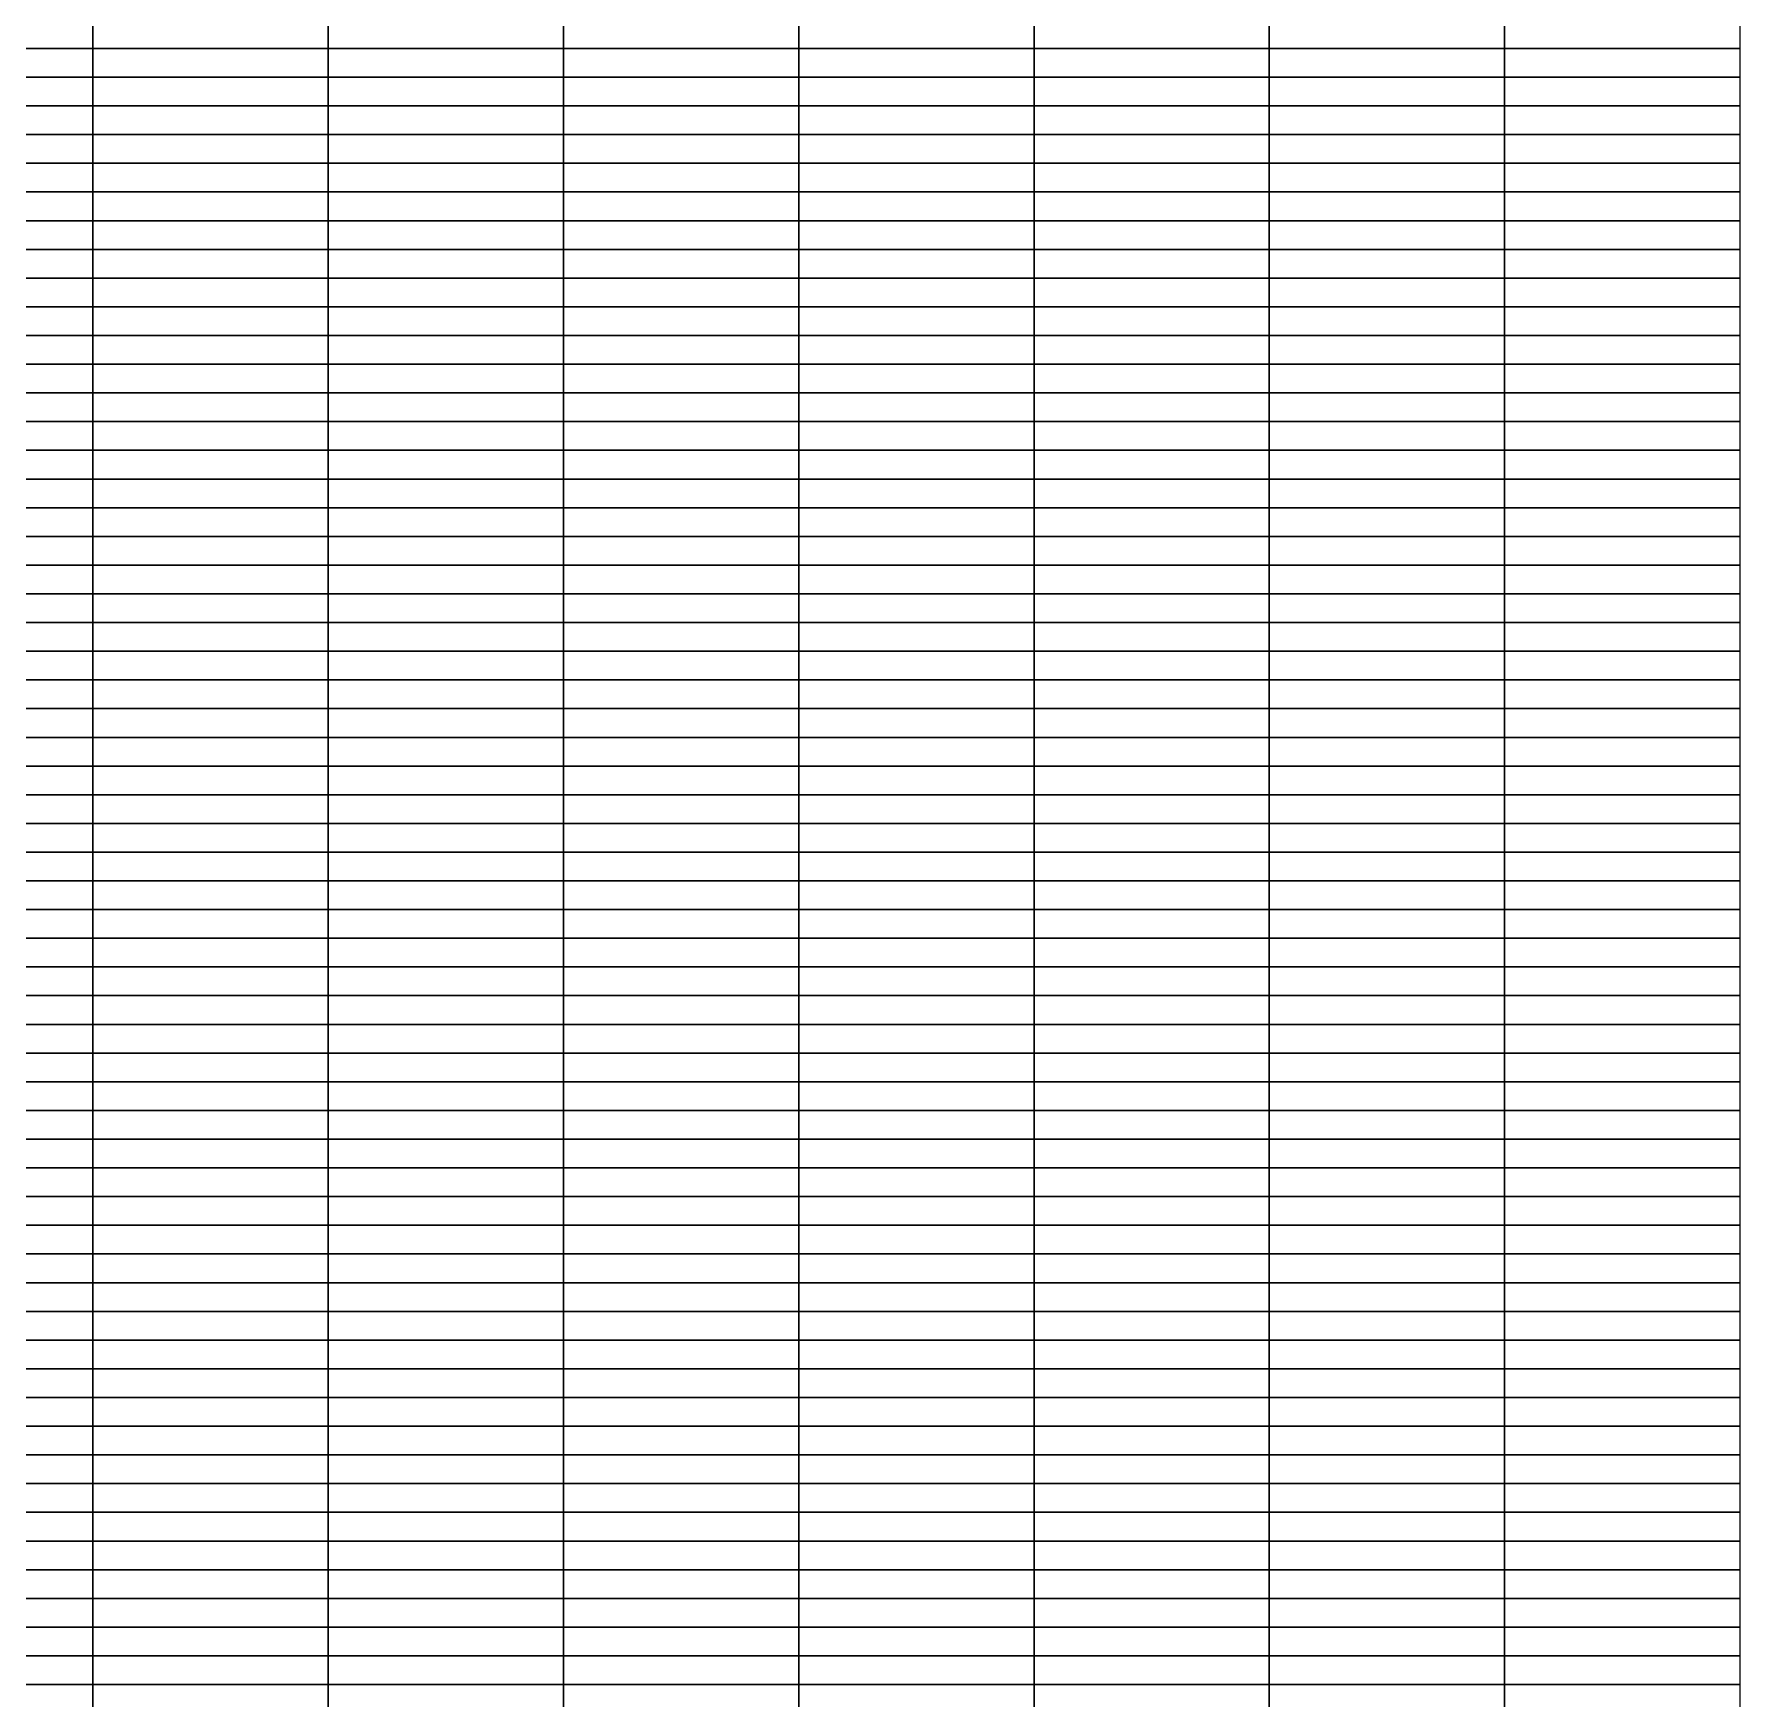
# Model space of a CAD drawing. Header units: metres. Extents: x 0 to 1189, y 5 to 4665.
# Drawn here: x 891.8 to 1189, y 2622.5 to 2912.5 of the extents above; entities that cross this region are included whole.
import ezdxf

# ---------------------------------------------------------------- set-up
doc = ezdxf.new("R2010")
doc.units = ezdxf.units.M

msp = doc.modelspace()

# ---------------------------------------------------------------- linework, layer by layer
for points in [[(902, 2910, 180.82), (861, 2910, 175.62), (861, 2915, 178.16), (902, 2915, 180.72)], [(943, 2910, 182.68), (902, 2910, 180.82), (902, 2915, 180.72), (943, 2915, 182.48)], [(984, 2910, 184.06), (943, 2910, 182.68), (943, 2915, 182.48), (984, 2915, 183.79)], [(1025, 2910, 184.38), (984, 2910, 184.06), (984, 2915, 183.79), (1025, 2915, 184.69)], [(1066, 2910, 184.16), (1025, 2910, 184.38), (1025, 2915, 184.69), (1066, 2915, 185.35)], [(1107, 2910, 185.36), (1066, 2910, 184.16), (1066, 2915, 185.35), (1107, 2915, 185.78)], [(1148, 2910, 186.39), (1107, 2910, 185.36), (1107, 2915, 185.78), (1148, 2915, 186.07)], [(1189, 2910, 186.81), (1148, 2910, 186.39), (1148, 2915, 186.07), (1189, 2915, 186.21)], [(902, 2905, 180.82), (861, 2905, 175.62), (861, 2910, 175.62), (902, 2910, 180.82)], [(943, 2905, 182.68), (902, 2905, 180.82), (902, 2910, 180.82), (943, 2910, 182.68)], [(984, 2905, 184.06), (943, 2905, 182.68), (943, 2910, 182.68), (984, 2910, 184.06)], [(1025, 2905, 184.38), (984, 2905, 184.06), (984, 2910, 184.06), (1025, 2910, 184.38)], [(1066, 2905, 184.16), (1025, 2905, 184.38), (1025, 2910, 184.38), (1066, 2910, 184.16)], [(1107, 2905, 185.36), (1066, 2905, 184.16), (1066, 2910, 184.16), (1107, 2910, 185.36)], [(1148, 2905, 186.39), (1107, 2905, 185.36), (1107, 2910, 185.36), (1148, 2910, 186.39)], [(1189, 2905, 186.81), (1148, 2905, 186.39), (1148, 2910, 186.39), (1189, 2910, 186.81)], [(902, 2900, 184.46), (861, 2900, 183.16), (861, 2905, 175.62), (902, 2905, 180.82)], [(943, 2900, 185.35), (902, 2900, 184.46), (902, 2905, 180.82), (943, 2905, 182.68)], [(984, 2900, 185.85), (943, 2900, 185.35), (943, 2905, 182.68), (984, 2905, 184.06)], [(1025, 2900, 186.19), (984, 2900, 185.85), (984, 2905, 184.06), (1025, 2905, 184.38)], [(1066, 2900, 186.44), (1025, 2900, 186.19), (1025, 2905, 184.38), (1066, 2905, 184.16)], [(1107, 2900, 186.58), (1066, 2900, 186.44), (1066, 2905, 184.16), (1107, 2905, 185.36)], [(1148, 2900, 186.68), (1107, 2900, 186.58), (1107, 2905, 185.36), (1148, 2905, 186.39)], [(1189, 2900, 186.74), (1148, 2900, 186.68), (1148, 2905, 186.39), (1189, 2905, 186.81)], [(902, 2895, 151.34), (861, 2895, 123.3), (861, 2900, 183.16), (902, 2900, 184.46)], [(943, 2895, 157.21), (902, 2895, 151.34), (902, 2900, 184.46), (943, 2900, 185.35)], [(984, 2895, 167.91), (943, 2895, 157.21), (943, 2900, 185.35), (984, 2900, 185.85)], [(1025, 2895, 176.01), (984, 2895, 167.91), (984, 2900, 185.85), (1025, 2900, 186.19)], [(1066, 2895, 181.83), (1025, 2895, 176.01), (1025, 2900, 186.19), (1066, 2900, 186.44)], [(1107, 2895, 183.73), (1066, 2895, 181.83), (1066, 2900, 186.44), (1107, 2900, 186.58)], [(1148, 2895, 185.86), (1107, 2895, 183.73), (1107, 2900, 186.58), (1148, 2900, 186.68)], [(1189, 2895, 186.25), (1148, 2895, 185.86), (1148, 2900, 186.68), (1189, 2900, 186.74)], [(902, 2890, 186.46), (861, 2890, 186.49), (861, 2895, 123.3), (902, 2895, 151.34)], [(943, 2890, 186.84), (902, 2890, 186.46), (902, 2895, 151.34), (943, 2895, 157.21)], [(984, 2890, 186.88), (943, 2890, 186.84), (943, 2895, 157.21), (984, 2895, 167.91)], [(1025, 2890, 186.93), (984, 2890, 186.88), (984, 2895, 167.91), (1025, 2895, 176.01)], [(1066, 2890, 186.95), (1025, 2890, 186.93), (1025, 2895, 176.01), (1066, 2895, 181.83)], [(1107, 2890, 186.96), (1066, 2890, 186.95), (1066, 2895, 181.83), (1107, 2895, 183.73)], [(1148, 2890, 186.97), (1107, 2890, 186.96), (1107, 2895, 183.73), (1148, 2895, 185.86)], [(1189, 2890, 186.98), (1148, 2890, 186.97), (1148, 2895, 185.86), (1189, 2895, 186.25)], [(902, 2885, 186.46), (861, 2885, 186.49), (861, 2890, 186.49), (902, 2890, 186.46)], [(943, 2885, 186.84), (902, 2885, 186.46), (902, 2890, 186.46), (943, 2890, 186.84)], [(984, 2885, 186.88), (943, 2885, 186.84), (943, 2890, 186.84), (984, 2890, 186.88)], [(1025, 2885, 186.93), (984, 2885, 186.88), (984, 2890, 186.88), (1025, 2890, 186.93)], [(1066, 2885, 186.95), (1025, 2885, 186.93), (1025, 2890, 186.93), (1066, 2890, 186.95)], [(1107, 2885, 186.96), (1066, 2885, 186.95), (1066, 2890, 186.95), (1107, 2890, 186.96)], [(1148, 2885, 186.97), (1107, 2885, 186.96), (1107, 2890, 186.96), (1148, 2890, 186.97)], [(1189, 2885, 186.98), (1148, 2885, 186.97), (1148, 2890, 186.97), (1189, 2890, 186.98)], [(902, 2880, 181.28), (861, 2880, 183.02), (861, 2885, 186.49), (902, 2885, 186.46)], [(943, 2880, 181.67), (902, 2880, 181.28), (902, 2885, 186.46), (943, 2885, 186.84)], [(984, 2880, 183.33), (943, 2880, 181.67), (943, 2885, 186.84), (984, 2885, 186.88)], [(1025, 2880, 186.1), (984, 2880, 183.33), (984, 2885, 186.88), (1025, 2885, 186.93)], [(1066, 2880, 186.72), (1025, 2880, 186.1), (1025, 2885, 186.93), (1066, 2885, 186.95)], [(1107, 2880, 186.8), (1066, 2880, 186.72), (1066, 2885, 186.95), (1107, 2885, 186.96)], [(1148, 2880, 186.84), (1107, 2880, 186.8), (1107, 2885, 186.96), (1148, 2885, 186.97)], [(1189, 2880, 186.87), (1148, 2880, 186.84), (1148, 2885, 186.97), (1189, 2885, 186.98)], [(902, 2875, 178.74), (861, 2875, 172.43), (861, 2880, 183.02), (902, 2880, 181.28)], [(943, 2875, 181.05), (902, 2875, 178.74), (902, 2880, 181.28), (943, 2880, 181.67)], [(984, 2875, 182.75), (943, 2875, 181.05), (943, 2880, 181.67), (984, 2880, 183.33)], [(1025, 2875, 185.54), (984, 2875, 182.75), (984, 2880, 183.33), (1025, 2880, 186.1)], [(1066, 2875, 186.23), (1025, 2875, 185.54), (1025, 2880, 186.1), (1066, 2880, 186.72)], [(1107, 2875, 186.43), (1066, 2875, 186.23), (1066, 2880, 186.72), (1107, 2880, 186.8)], [(1148, 2875, 186.56), (1107, 2875, 186.43), (1107, 2880, 186.8), (1148, 2880, 186.84)], [(1189, 2875, 186.63), (1148, 2875, 186.56), (1148, 2880, 186.84), (1189, 2880, 186.87)], [(902, 2870, 178.74), (861, 2870, 172.43), (861, 2875, 172.43), (902, 2875, 178.74)], [(943, 2870, 181.05), (902, 2870, 178.74), (902, 2875, 178.74), (943, 2875, 181.05)], [(984, 2870, 182.75), (943, 2870, 181.05), (943, 2875, 181.05), (984, 2875, 182.75)], [(1025, 2870, 185.54), (984, 2870, 182.75), (984, 2875, 182.75), (1025, 2875, 185.54)], [(1066, 2870, 186.23), (1025, 2870, 185.54), (1025, 2875, 185.54), (1066, 2875, 186.23)], [(1107, 2870, 186.43), (1066, 2870, 186.23), (1066, 2875, 186.23), (1107, 2875, 186.43)], [(1148, 2870, 186.56), (1107, 2870, 186.43), (1107, 2875, 186.43), (1148, 2875, 186.56)], [(1189, 2870, 186.63), (1148, 2870, 186.56), (1148, 2875, 186.56), (1189, 2875, 186.63)], [(902, 2865, 178.74), (861, 2865, 172.43), (861, 2870, 172.43), (902, 2870, 178.74)], [(943, 2865, 181.05), (902, 2865, 178.74), (902, 2870, 178.74), (943, 2870, 181.05)], [(984, 2865, 182.75), (943, 2865, 181.05), (943, 2870, 181.05), (984, 2870, 182.75)], [(1025, 2865, 185.54), (984, 2865, 182.75), (984, 2870, 182.75), (1025, 2870, 185.54)], [(1066, 2865, 186.23), (1025, 2865, 185.54), (1025, 2870, 185.54), (1066, 2870, 186.23)], [(1107, 2865, 186.43), (1066, 2865, 186.23), (1066, 2870, 186.23), (1107, 2870, 186.43)], [(1148, 2865, 186.56), (1107, 2865, 186.43), (1107, 2870, 186.43), (1148, 2870, 186.56)], [(1189, 2865, 186.63), (1148, 2865, 186.56), (1148, 2870, 186.56), (1189, 2870, 186.63)], [(902, 2860, 171.45), (861, 2860, 166.97), (861, 2865, 172.43), (902, 2865, 178.74)], [(943, 2860, 177.29), (902, 2860, 171.45), (902, 2865, 178.74), (943, 2865, 181.05)], [(984, 2860, 180.86), (943, 2860, 177.29), (943, 2865, 181.05), (984, 2865, 182.75)], [(1025, 2860, 182.66), (984, 2860, 180.86), (984, 2865, 182.75), (1025, 2865, 185.54)], [(1066, 2860, 183.92), (1025, 2860, 182.66), (1025, 2865, 185.54), (1066, 2865, 186.23)], [(1107, 2860, 184.69), (1066, 2860, 183.92), (1066, 2865, 186.23), (1107, 2865, 186.43)], [(1148, 2860, 185.18), (1107, 2860, 184.69), (1107, 2865, 186.43), (1148, 2865, 186.56)], [(1189, 2860, 185.61), (1148, 2860, 185.18), (1148, 2865, 186.56), (1189, 2865, 186.63)], [(902, 2855, 116.02), (861, 2855, 93.67), (861, 2860, 166.97), (902, 2860, 171.45)], [(943, 2855, 139.92), (902, 2855, 116.02), (902, 2860, 171.45), (943, 2860, 177.29)], [(984, 2855, 155.84), (943, 2855, 139.92), (943, 2860, 177.29), (984, 2860, 180.86)], [(1025, 2855, 165.37), (984, 2855, 155.84), (984, 2860, 180.86), (1025, 2860, 182.66)], [(1066, 2855, 171.4), (1025, 2855, 165.37), (1025, 2860, 182.66), (1066, 2860, 183.92)], [(1107, 2855, 175.22), (1066, 2855, 171.4), (1066, 2860, 183.92), (1107, 2860, 184.69)], [(1148, 2855, 179.45), (1107, 2855, 175.22), (1107, 2860, 184.69), (1148, 2860, 185.18)], [(1189, 2855, 184.79), (1148, 2855, 179.45), (1148, 2860, 185.18), (1189, 2860, 185.61)], [(902, 2850, 185.21), (861, 2850, 184.78), (861, 2855, 93.67), (902, 2855, 116.02)], [(943, 2850, 185.91), (902, 2850, 185.21), (902, 2855, 116.02), (943, 2855, 139.92)], [(984, 2850, 186.28), (943, 2850, 185.91), (943, 2855, 139.92), (984, 2855, 155.84)], [(1025, 2850, 186.51), (984, 2850, 186.28), (984, 2855, 155.84), (1025, 2855, 165.37)], [(1066, 2850, 186.65), (1025, 2850, 186.51), (1025, 2855, 165.37), (1066, 2855, 171.4)], [(1107, 2850, 186.74), (1066, 2850, 186.65), (1066, 2855, 171.4), (1107, 2855, 175.22)], [(1148, 2850, 186.8), (1107, 2850, 186.74), (1107, 2855, 175.22), (1148, 2855, 179.45)], [(1189, 2850, 186.83), (1148, 2850, 186.8), (1148, 2855, 179.45), (1189, 2855, 184.79)], [(902, 2845, 185.21), (861, 2845, 184.78), (861, 2850, 184.78), (902, 2850, 185.21)], [(943, 2845, 185.91), (902, 2845, 185.21), (902, 2850, 185.21), (943, 2850, 185.91)], [(984, 2845, 186.28), (943, 2845, 185.91), (943, 2850, 185.91), (984, 2850, 186.28)], [(1025, 2845, 186.51), (984, 2845, 186.28), (984, 2850, 186.28), (1025, 2850, 186.51)], [(1066, 2845, 186.65), (1025, 2845, 186.51), (1025, 2850, 186.51), (1066, 2850, 186.65)], [(1107, 2845, 186.74), (1066, 2845, 186.65), (1066, 2850, 186.65), (1107, 2850, 186.74)], [(1148, 2845, 186.8), (1107, 2845, 186.74), (1107, 2850, 186.74), (1148, 2850, 186.8)], [(1189, 2845, 186.83), (1148, 2845, 186.8), (1148, 2850, 186.8), (1189, 2850, 186.83)], [(902, 2840, 182.43), (861, 2840, 178.41), (861, 2845, 184.78), (902, 2845, 185.21)], [(943, 2840, 182.85), (902, 2840, 182.43), (902, 2845, 185.21), (943, 2845, 185.91)], [(984, 2840, 184.18), (943, 2840, 182.85), (943, 2845, 185.91), (984, 2845, 186.28)], [(1025, 2840, 186.08), (984, 2840, 184.18), (984, 2845, 186.28), (1025, 2845, 186.51)], [(1066, 2840, 186.51), (1025, 2840, 186.08), (1025, 2845, 186.51), (1066, 2845, 186.65)], [(1107, 2840, 186.64), (1066, 2840, 186.51), (1066, 2845, 186.65), (1107, 2845, 186.74)], [(1148, 2840, 186.72), (1107, 2840, 186.64), (1107, 2845, 186.74), (1148, 2845, 186.8)], [(1189, 2840, 186.77), (1148, 2840, 186.72), (1148, 2845, 186.8), (1189, 2845, 186.83)], [(902, 2835, 184.07), (861, 2835, 182.71), (861, 2840, 178.41), (902, 2840, 182.43)], [(943, 2835, 184.95), (902, 2835, 184.07), (902, 2840, 182.43), (943, 2840, 182.85)], [(984, 2835, 185.56), (943, 2835, 184.95), (943, 2840, 182.85), (984, 2840, 184.18)], [(1025, 2835, 185.97), (984, 2835, 185.56), (984, 2840, 184.18), (1025, 2840, 186.08)], [(1066, 2835, 186.26), (1025, 2835, 185.97), (1025, 2840, 186.08), (1066, 2840, 186.51)], [(1107, 2835, 186.45), (1066, 2835, 186.26), (1066, 2840, 186.51), (1107, 2840, 186.64)], [(1148, 2835, 186.58), (1107, 2835, 186.45), (1107, 2840, 186.64), (1148, 2840, 186.72)], [(1189, 2835, 186.65), (1148, 2835, 186.58), (1148, 2840, 186.72), (1189, 2840, 186.77)], [(902, 2830, 184.07), (861, 2830, 182.71), (861, 2835, 182.71), (902, 2835, 184.07)], [(943, 2830, 184.95), (902, 2830, 184.07), (902, 2835, 184.07), (943, 2835, 184.95)], [(984, 2830, 185.56), (943, 2830, 184.95), (943, 2835, 184.95), (984, 2835, 185.56)], [(1025, 2830, 185.97), (984, 2830, 185.56), (984, 2835, 185.56), (1025, 2835, 185.97)], [(1066, 2830, 186.26), (1025, 2830, 185.97), (1025, 2835, 185.97), (1066, 2835, 186.26)], [(1107, 2830, 186.45), (1066, 2830, 186.26), (1066, 2835, 186.26), (1107, 2835, 186.45)], [(1148, 2830, 186.58), (1107, 2830, 186.45), (1107, 2835, 186.45), (1148, 2835, 186.58)], [(1189, 2830, 186.65), (1148, 2830, 186.58), (1148, 2835, 186.58), (1189, 2835, 186.65)], [(902, 2825, 185.55), (861, 2825, 185.1), (861, 2830, 182.71), (902, 2830, 184.07)], [(943, 2825, 185.78), (902, 2825, 185.55), (902, 2830, 184.07), (943, 2830, 184.95)], [(984, 2825, 186.21), (943, 2825, 185.78), (943, 2830, 184.95), (984, 2830, 185.56)], [(1025, 2825, 186.5), (984, 2825, 186.21), (984, 2830, 185.56), (1025, 2830, 185.97)], [(1066, 2825, 186.65), (1025, 2825, 186.5), (1025, 2830, 185.97), (1066, 2830, 186.26)], [(1107, 2825, 186.74), (1066, 2825, 186.65), (1066, 2830, 186.26), (1107, 2830, 186.45)], [(1148, 2825, 186.8), (1107, 2825, 186.74), (1107, 2830, 186.45), (1148, 2830, 186.58)], [(1189, 2825, 186.83), (1148, 2825, 186.8), (1148, 2830, 186.58), (1189, 2830, 186.65)], [(902, 2820, 179.78), (861, 2820, 177.06), (861, 2825, 185.1), (902, 2825, 185.55)], [(943, 2820, 181.86), (902, 2820, 179.78), (902, 2825, 185.55), (943, 2825, 185.78)], [(984, 2820, 183.35), (943, 2820, 181.86), (943, 2825, 185.78), (984, 2825, 186.21)], [(1025, 2820, 184.38), (984, 2820, 183.35), (984, 2825, 186.21), (1025, 2825, 186.5)], [(1066, 2820, 185.12), (1025, 2820, 184.38), (1025, 2825, 186.5), (1066, 2825, 186.65)], [(1107, 2820, 185.61), (1066, 2820, 185.12), (1066, 2825, 186.65), (1107, 2825, 186.74)], [(1148, 2820, 185.93), (1107, 2820, 185.61), (1107, 2825, 186.74), (1148, 2825, 186.8)], [(1189, 2820, 186.1), (1148, 2820, 185.93), (1148, 2825, 186.8), (1189, 2825, 186.83)], [(902, 2815, 170.25), (861, 2815, 163.98), (861, 2820, 177.06), (902, 2820, 179.78)], [(943, 2815, 175.06), (902, 2815, 170.25), (902, 2820, 179.78), (943, 2820, 181.86)], [(984, 2815, 178.55), (943, 2815, 175.06), (943, 2820, 181.86), (984, 2820, 183.35)], [(1025, 2815, 180.93), (984, 2815, 178.55), (984, 2820, 183.35), (1025, 2820, 184.38)], [(1066, 2815, 182.65), (1025, 2815, 180.93), (1025, 2820, 184.38), (1066, 2820, 185.12)], [(1107, 2815, 183.79), (1066, 2815, 182.65), (1066, 2820, 185.12), (1107, 2820, 185.61)], [(1148, 2815, 184.53), (1107, 2815, 183.79), (1107, 2820, 185.61), (1148, 2820, 185.93)], [(1189, 2815, 184.92), (1148, 2815, 184.53), (1148, 2820, 185.93), (1189, 2820, 186.1)], [(902, 2810, 170.25), (861, 2810, 163.98), (861, 2815, 163.98), (902, 2815, 170.25)], [(943, 2810, 175.06), (902, 2810, 170.25), (902, 2815, 170.25), (943, 2815, 175.06)], [(984, 2810, 178.55), (943, 2810, 175.06), (943, 2815, 175.06), (984, 2815, 178.55)], [(1025, 2810, 180.93), (984, 2810, 178.55), (984, 2815, 178.55), (1025, 2815, 180.93)], [(1066, 2810, 182.65), (1025, 2810, 180.93), (1025, 2815, 180.93), (1066, 2815, 182.65)], [(1107, 2810, 183.79), (1066, 2810, 182.65), (1066, 2815, 182.65), (1107, 2815, 183.79)], [(1148, 2810, 184.53), (1107, 2810, 183.79), (1107, 2815, 183.79), (1148, 2815, 184.53)], [(1189, 2810, 184.92), (1148, 2810, 184.53), (1148, 2815, 184.53), (1189, 2815, 184.92)], [(902, 2805, 150.88), (861, 2805, 122.74), (861, 2810, 163.98), (902, 2810, 170.25)], [(943, 2805, 157.62), (902, 2805, 150.88), (902, 2810, 170.25), (943, 2810, 175.06)], [(984, 2805, 167.65), (943, 2805, 157.62), (943, 2810, 175.06), (984, 2810, 178.55)], [(1025, 2805, 175.98), (984, 2805, 167.65), (984, 2810, 178.55), (1025, 2810, 180.93)], [(1066, 2805, 181.7), (1025, 2805, 175.98), (1025, 2810, 180.93), (1066, 2810, 182.65)], [(1107, 2805, 183.63), (1066, 2805, 181.7), (1066, 2810, 182.65), (1107, 2810, 183.79)], [(1148, 2805, 185.61), (1107, 2805, 183.63), (1107, 2810, 183.79), (1148, 2810, 184.53)], [(1189, 2805, 185.96), (1148, 2805, 185.61), (1148, 2810, 184.53), (1189, 2810, 184.92)], [(902, 2800, 186.59), (861, 2800, 186.31), (861, 2805, 122.74), (902, 2805, 150.88)], [(943, 2800, 186.72), (902, 2800, 186.59), (902, 2805, 150.88), (943, 2805, 157.62)], [(984, 2800, 186.8), (943, 2800, 186.72), (943, 2805, 157.62), (984, 2805, 167.65)], [(1025, 2800, 186.88), (984, 2800, 186.8), (984, 2805, 167.65), (1025, 2805, 175.98)], [(1066, 2800, 186.92), (1025, 2800, 186.88), (1025, 2805, 175.98), (1066, 2805, 181.7)], [(1107, 2800, 186.94), (1066, 2800, 186.92), (1066, 2805, 181.7), (1107, 2805, 183.63)], [(1148, 2800, 186.95), (1107, 2800, 186.94), (1107, 2805, 183.63), (1148, 2805, 185.61)], [(1189, 2800, 186.96), (1148, 2800, 186.95), (1148, 2805, 185.61), (1189, 2805, 185.96)], [(902, 2795, 181.61), (861, 2795, 179.15), (861, 2800, 186.31), (902, 2800, 186.59)], [(943, 2795, 181.46), (902, 2795, 181.61), (902, 2800, 186.59), (943, 2800, 186.72)], [(984, 2795, 183.07), (943, 2795, 181.46), (943, 2800, 186.72), (984, 2800, 186.8)], [(1025, 2795, 186.03), (984, 2795, 183.07), (984, 2800, 186.8), (1025, 2800, 186.88)], [(1066, 2795, 186.87), (1025, 2795, 186.03), (1025, 2800, 186.88), (1066, 2800, 186.92)], [(1107, 2795, 186.96), (1066, 2795, 186.87), (1066, 2800, 186.92), (1107, 2800, 186.94)], [(1148, 2795, 186.98), (1107, 2795, 186.96), (1107, 2800, 186.94), (1148, 2800, 186.95)], [(1189, 2795, 186.99), (1148, 2795, 186.98), (1148, 2800, 186.95), (1189, 2800, 186.96)], [(902, 2790, 181.61), (861, 2790, 179.15), (861, 2795, 179.15), (902, 2795, 181.61)], [(943, 2790, 181.46), (902, 2790, 181.61), (902, 2795, 181.61), (943, 2795, 181.46)], [(984, 2790, 183.07), (943, 2790, 181.46), (943, 2795, 181.46), (984, 2795, 183.07)], [(1025, 2790, 186.03), (984, 2790, 183.07), (984, 2795, 183.07), (1025, 2795, 186.03)], [(1066, 2790, 186.87), (1025, 2790, 186.03), (1025, 2795, 186.03), (1066, 2795, 186.87)], [(1107, 2790, 186.96), (1066, 2790, 186.87), (1066, 2795, 186.87), (1107, 2795, 186.96)], [(1148, 2790, 186.98), (1107, 2790, 186.96), (1107, 2795, 186.96), (1148, 2795, 186.98)], [(1189, 2790, 186.99), (1148, 2790, 186.98), (1148, 2795, 186.98), (1189, 2795, 186.99)], [(902, 2785, 184.93), (861, 2785, 183.91), (861, 2790, 179.15), (902, 2790, 181.61)], [(943, 2785, 185.55), (902, 2785, 184.93), (902, 2790, 181.61), (943, 2790, 181.46)], [(984, 2785, 185.99), (943, 2785, 185.55), (943, 2790, 181.46), (984, 2790, 183.07)], [(1025, 2785, 186.29), (984, 2785, 185.99), (984, 2790, 183.07), (1025, 2790, 186.03)], [(1066, 2785, 186.49), (1025, 2785, 186.29), (1025, 2790, 186.03), (1066, 2790, 186.87)], [(1107, 2785, 186.62), (1066, 2785, 186.49), (1066, 2790, 186.87), (1107, 2790, 186.96)], [(1148, 2785, 186.71), (1107, 2785, 186.62), (1107, 2790, 186.96), (1148, 2790, 186.98)], [(1189, 2785, 186.76), (1148, 2785, 186.71), (1148, 2790, 186.98), (1189, 2790, 186.99)], [(902, 2780, 176.6), (861, 2780, 170.67), (861, 2785, 183.91), (902, 2785, 184.93)], [(943, 2780, 179.42), (902, 2780, 176.6), (902, 2785, 184.93), (943, 2785, 185.55)], [(984, 2780, 181.16), (943, 2780, 179.42), (943, 2785, 185.55), (984, 2785, 185.99)], [(1025, 2780, 184.04), (984, 2780, 181.16), (984, 2785, 185.99), (1025, 2785, 186.29)], [(1066, 2780, 184.99), (1025, 2780, 184.04), (1025, 2785, 186.29), (1066, 2785, 186.49)], [(1107, 2780, 185.51), (1066, 2780, 184.99), (1066, 2785, 186.49), (1107, 2785, 186.62)], [(1148, 2780, 185.86), (1107, 2780, 185.51), (1107, 2785, 186.62), (1148, 2785, 186.71)], [(1189, 2780, 186.04), (1148, 2780, 185.86), (1148, 2785, 186.71), (1189, 2785, 186.76)], [(902, 2775, 185.26), (861, 2775, 184.73), (861, 2780, 170.67), (902, 2780, 176.6)], [(943, 2775, 185.86), (902, 2775, 185.26), (902, 2780, 176.6), (943, 2780, 179.42)], [(984, 2775, 186.19), (943, 2775, 185.86), (943, 2780, 179.42), (984, 2780, 181.16)], [(1025, 2775, 186.42), (984, 2775, 186.19), (984, 2780, 181.16), (1025, 2780, 184.04)], [(1066, 2775, 186.58), (1025, 2775, 186.42), (1025, 2780, 184.04), (1066, 2780, 184.99)], [(1107, 2775, 186.7), (1066, 2775, 186.58), (1066, 2780, 184.99), (1107, 2780, 185.51)], [(1148, 2775, 186.77), (1107, 2775, 186.7), (1107, 2780, 185.51), (1148, 2780, 185.86)], [(1189, 2775, 186.8), (1148, 2775, 186.77), (1148, 2780, 185.86), (1189, 2780, 186.04)], [(902, 2770, 185.26), (861, 2770, 184.73), (861, 2775, 184.73), (902, 2775, 185.26)], [(943, 2770, 185.86), (902, 2770, 185.26), (902, 2775, 185.26), (943, 2775, 185.86)], [(984, 2770, 186.19), (943, 2770, 185.86), (943, 2775, 185.86), (984, 2775, 186.19)], [(1025, 2770, 186.42), (984, 2770, 186.19), (984, 2775, 186.19), (1025, 2775, 186.42)], [(1066, 2770, 186.58), (1025, 2770, 186.42), (1025, 2775, 186.42), (1066, 2775, 186.58)], [(1107, 2770, 186.7), (1066, 2770, 186.58), (1066, 2775, 186.58), (1107, 2775, 186.7)], [(1148, 2770, 186.77), (1107, 2770, 186.7), (1107, 2775, 186.7), (1148, 2775, 186.77)], [(1189, 2770, 186.8), (1148, 2770, 186.77), (1148, 2775, 186.77), (1189, 2775, 186.8)], [(902, 2765, 185.45), (861, 2765, 184.67), (861, 2770, 184.73), (902, 2770, 185.26)], [(943, 2765, 186.05), (902, 2765, 185.45), (902, 2770, 185.26), (943, 2770, 185.86)], [(984, 2765, 186.4), (943, 2765, 186.05), (943, 2770, 185.86), (984, 2770, 186.19)], [(1025, 2765, 186.6), (984, 2765, 186.4), (984, 2770, 186.19), (1025, 2770, 186.42)], [(1066, 2765, 186.69), (1025, 2765, 186.6), (1025, 2770, 186.42), (1066, 2770, 186.58)], [(1107, 2765, 186.76), (1066, 2765, 186.69), (1066, 2770, 186.58), (1107, 2770, 186.7)], [(1148, 2765, 186.78), (1107, 2765, 186.76), (1107, 2770, 186.7), (1148, 2770, 186.77)], [(1189, 2765, 186.84), (1148, 2765, 186.78), (1148, 2770, 186.77), (1189, 2770, 186.8)], [(902, 2760, 118.34), (861, 2760, 93.66), (861, 2765, 184.67), (902, 2765, 185.45)], [(943, 2760, 142.18), (902, 2760, 118.34), (902, 2765, 185.45), (943, 2765, 186.05)], [(984, 2760, 157.58), (943, 2760, 142.18), (943, 2765, 186.05), (984, 2765, 186.4)], [(1025, 2760, 165.89), (984, 2760, 157.58), (984, 2765, 186.4), (1025, 2765, 186.6)], [(1066, 2760, 171.37), (1025, 2760, 165.89), (1025, 2765, 186.6), (1066, 2765, 186.69)], [(1107, 2760, 175.32), (1066, 2760, 171.37), (1066, 2765, 186.69), (1107, 2765, 186.76)], [(1148, 2760, 179.16), (1107, 2760, 175.32), (1107, 2765, 186.76), (1148, 2765, 186.78)], [(1189, 2760, 184.67), (1148, 2760, 179.16), (1148, 2765, 186.78), (1189, 2765, 186.84)], [(902, 2755, 178.14), (861, 2755, 173.32), (861, 2760, 93.66), (902, 2760, 118.34)], [(943, 2755, 178.35), (902, 2755, 178.14), (902, 2760, 118.34), (943, 2760, 142.18)], [(984, 2755, 181.84), (943, 2755, 178.35), (943, 2760, 142.18), (984, 2760, 157.58)], [(1025, 2755, 183.93), (984, 2755, 181.84), (984, 2760, 157.58), (1025, 2760, 165.89)], [(1066, 2755, 184.11), (1025, 2755, 183.93), (1025, 2760, 165.89), (1066, 2760, 171.37)], [(1107, 2755, 185.28), (1066, 2755, 184.11), (1066, 2760, 171.37), (1107, 2760, 175.32)], [(1148, 2755, 186.12), (1107, 2755, 185.28), (1107, 2760, 175.32), (1148, 2760, 179.16)], [(1189, 2755, 186.44), (1148, 2755, 186.12), (1148, 2760, 179.16), (1189, 2760, 184.67)], [(902, 2750, 178.14), (861, 2750, 173.32), (861, 2755, 173.32), (902, 2755, 178.14)], [(943, 2750, 178.35), (902, 2750, 178.14), (902, 2755, 178.14), (943, 2755, 178.35)], [(984, 2750, 181.84), (943, 2750, 178.35), (943, 2755, 178.35), (984, 2755, 181.84)], [(1025, 2750, 183.93), (984, 2750, 181.84), (984, 2755, 181.84), (1025, 2755, 183.93)], [(1066, 2750, 184.11), (1025, 2750, 183.93), (1025, 2755, 183.93), (1066, 2755, 184.11)], [(1107, 2750, 185.28), (1066, 2750, 184.11), (1066, 2755, 184.11), (1107, 2755, 185.28)], [(1148, 2750, 186.12), (1107, 2750, 185.28), (1107, 2755, 185.28), (1148, 2755, 186.12)], [(1189, 2750, 186.44), (1148, 2750, 186.12), (1148, 2755, 186.12), (1189, 2755, 186.44)], [(902, 2745, 186.31), (861, 2745, 186.06), (861, 2750, 173.32), (902, 2750, 178.14)], [(943, 2745, 186.51), (902, 2745, 186.31), (902, 2750, 178.14), (943, 2750, 178.35)], [(984, 2745, 186.65), (943, 2745, 186.51), (943, 2750, 178.35), (984, 2750, 181.84)], [(1025, 2745, 186.75), (984, 2745, 186.65), (984, 2750, 181.84), (1025, 2750, 183.93)], [(1066, 2745, 186.82), (1025, 2745, 186.75), (1025, 2750, 183.93), (1066, 2750, 184.11)], [(1107, 2745, 186.87), (1066, 2745, 186.82), (1066, 2750, 184.11), (1107, 2750, 185.28)], [(1148, 2745, 186.9), (1107, 2745, 186.87), (1107, 2750, 185.28), (1148, 2750, 186.12)], [(1189, 2745, 186.91), (1148, 2745, 186.9), (1148, 2750, 186.12), (1189, 2750, 186.44)], [(902, 2740, 173.92), (861, 2740, 168.32), (861, 2745, 186.06), (902, 2745, 186.31)], [(943, 2740, 177.74), (902, 2740, 173.92), (902, 2745, 186.31), (943, 2745, 186.51)], [(984, 2740, 180.43), (943, 2740, 177.74), (943, 2745, 186.51), (984, 2745, 186.65)], [(1025, 2740, 182.31), (984, 2740, 180.43), (984, 2745, 186.65), (1025, 2745, 186.75)], [(1066, 2740, 183.62), (1025, 2740, 182.31), (1025, 2745, 186.75), (1066, 2745, 186.82)], [(1107, 2740, 184.51), (1066, 2740, 183.62), (1066, 2745, 186.82), (1107, 2745, 186.87)], [(1148, 2740, 185.09), (1107, 2740, 184.51), (1107, 2745, 186.87), (1148, 2745, 186.9)], [(1189, 2740, 185.39), (1148, 2740, 185.09), (1148, 2745, 186.9), (1189, 2745, 186.91)], [(902, 2735, 178.96), (861, 2735, 173.09), (861, 2740, 168.32), (902, 2740, 173.92)], [(943, 2735, 181.27), (902, 2735, 178.96), (902, 2740, 173.92), (943, 2740, 177.74)], [(984, 2735, 182.98), (943, 2735, 181.27), (943, 2740, 177.74), (984, 2740, 180.43)], [(1025, 2735, 183.71), (984, 2735, 182.98), (984, 2740, 180.43), (1025, 2740, 182.31)], [(1066, 2735, 183.91), (1025, 2735, 183.71), (1025, 2740, 182.31), (1066, 2740, 183.62)], [(1107, 2735, 185.13), (1066, 2735, 183.91), (1066, 2740, 183.62), (1107, 2740, 184.51)], [(1148, 2735, 185.9), (1107, 2735, 185.13), (1107, 2740, 184.51), (1148, 2740, 185.09)], [(1189, 2735, 186.18), (1148, 2735, 185.9), (1148, 2740, 185.09), (1189, 2740, 185.39)], [(902, 2730, 178.96), (861, 2730, 173.09), (861, 2735, 173.09), (902, 2735, 178.96)], [(943, 2730, 181.27), (902, 2730, 178.96), (902, 2735, 178.96), (943, 2735, 181.27)], [(984, 2730, 182.98), (943, 2730, 181.27), (943, 2735, 181.27), (984, 2735, 182.98)], [(1025, 2730, 183.71), (984, 2730, 182.98), (984, 2735, 182.98), (1025, 2735, 183.71)], [(1066, 2730, 183.91), (1025, 2730, 183.71), (1025, 2735, 183.71), (1066, 2735, 183.91)], [(1107, 2730, 185.13), (1066, 2730, 183.91), (1066, 2735, 183.91), (1107, 2735, 185.13)], [(1148, 2730, 185.9), (1107, 2730, 185.13), (1107, 2735, 185.13), (1148, 2735, 185.9)], [(1189, 2730, 186.18), (1148, 2730, 185.9), (1148, 2735, 185.9), (1189, 2735, 186.18)], [(902, 2725, 181.92), (861, 2725, 178.07), (861, 2730, 173.09), (902, 2730, 178.96)], [(943, 2725, 183.79), (902, 2725, 181.92), (902, 2730, 178.96), (943, 2730, 181.27)], [(984, 2725, 184.8), (943, 2725, 183.79), (943, 2730, 181.27), (984, 2730, 182.98)], [(1025, 2725, 185.45), (984, 2725, 184.8), (984, 2730, 182.98), (1025, 2730, 183.71)], [(1066, 2725, 185.92), (1025, 2725, 185.45), (1025, 2730, 183.71), (1066, 2730, 183.91)], [(1107, 2725, 186.18), (1066, 2725, 185.92), (1066, 2730, 183.91), (1107, 2730, 185.13)], [(1148, 2725, 186.37), (1107, 2725, 186.18), (1107, 2730, 185.13), (1148, 2730, 185.9)], [(1189, 2725, 186.55), (1148, 2725, 186.37), (1148, 2730, 185.9), (1189, 2730, 186.18)], [(902, 2720, 151.19), (861, 2720, 122.75), (861, 2725, 178.07), (902, 2725, 181.92)], [(943, 2720, 157.39), (902, 2720, 151.19), (902, 2725, 181.92), (943, 2725, 183.79)], [(984, 2720, 167.77), (943, 2720, 157.39), (943, 2725, 183.79), (984, 2725, 184.8)], [(1025, 2720, 175.91), (984, 2720, 167.77), (984, 2725, 184.8), (1025, 2725, 185.45)], [(1066, 2720, 181.62), (1025, 2720, 175.91), (1025, 2725, 185.45), (1066, 2725, 185.92)], [(1107, 2720, 183.59), (1066, 2720, 181.62), (1066, 2725, 185.92), (1107, 2725, 186.18)], [(1148, 2720, 185.48), (1107, 2720, 183.59), (1107, 2725, 186.18), (1148, 2725, 186.37)], [(1189, 2720, 185.86), (1148, 2720, 185.48), (1148, 2725, 186.37), (1189, 2725, 186.55)], [(902, 2715, 151.19), (861, 2715, 122.75), (861, 2720, 122.75), (902, 2720, 151.19)], [(943, 2715, 157.39), (902, 2715, 151.19), (902, 2720, 151.19), (943, 2720, 157.39)], [(984, 2715, 167.77), (943, 2715, 157.39), (943, 2720, 157.39), (984, 2720, 167.77)], [(1025, 2715, 175.91), (984, 2715, 167.77), (984, 2720, 167.77), (1025, 2720, 175.91)], [(1066, 2715, 181.62), (1025, 2715, 175.91), (1025, 2720, 175.91), (1066, 2720, 181.62)], [(1107, 2715, 183.59), (1066, 2715, 181.62), (1066, 2720, 181.62), (1107, 2720, 183.59)], [(1148, 2715, 185.48), (1107, 2715, 183.59), (1107, 2720, 183.59), (1148, 2720, 185.48)], [(1189, 2715, 185.86), (1148, 2715, 185.48), (1148, 2720, 185.48), (1189, 2720, 185.86)], [(902, 2710, 186.54), (861, 2710, 186.36), (861, 2715, 122.75), (902, 2715, 151.19)], [(943, 2710, 186.74), (902, 2710, 186.54), (902, 2715, 151.19), (943, 2715, 157.39)], [(984, 2710, 186.84), (943, 2710, 186.74), (943, 2715, 157.39), (984, 2715, 167.77)], [(1025, 2710, 186.89), (984, 2710, 186.84), (984, 2715, 167.77), (1025, 2715, 175.91)], [(1066, 2710, 186.92), (1025, 2710, 186.89), (1025, 2715, 175.91), (1066, 2715, 181.62)], [(1107, 2710, 186.94), (1066, 2710, 186.92), (1066, 2715, 181.62), (1107, 2715, 183.59)], [(1148, 2710, 186.96), (1107, 2710, 186.94), (1107, 2715, 183.59), (1148, 2715, 185.48)], [(1189, 2710, 186.96), (1148, 2710, 186.96), (1148, 2715, 185.48), (1189, 2715, 185.86)], [(902, 2705, 182.35), (861, 2705, 182.96), (861, 2710, 186.36), (902, 2710, 186.54)], [(943, 2705, 180.76), (902, 2705, 182.35), (902, 2710, 186.54), (943, 2710, 186.74)], [(984, 2705, 184.53), (943, 2705, 180.76), (943, 2710, 186.74), (984, 2710, 186.84)], [(1025, 2705, 186.02), (984, 2705, 184.53), (984, 2710, 186.84), (1025, 2710, 186.89)], [(1066, 2705, 186.74), (1025, 2705, 186.02), (1025, 2710, 186.89), (1066, 2710, 186.92)], [(1107, 2705, 186.81), (1066, 2705, 186.74), (1066, 2710, 186.92), (1107, 2710, 186.94)], [(1148, 2705, 186.86), (1107, 2705, 186.81), (1107, 2710, 186.94), (1148, 2710, 186.96)], [(1189, 2705, 186.88), (1148, 2705, 186.86), (1148, 2710, 186.96), (1189, 2710, 186.96)], [(902, 2700, 185.39), (861, 2700, 184.24), (861, 2705, 182.96), (902, 2705, 182.35)], [(943, 2700, 185.96), (902, 2700, 185.39), (902, 2705, 182.35), (943, 2705, 180.76)], [(984, 2700, 186.27), (943, 2700, 185.96), (943, 2705, 180.76), (984, 2705, 184.53)], [(1025, 2700, 186.49), (984, 2700, 186.27), (984, 2705, 184.53), (1025, 2705, 186.02)], [(1066, 2700, 186.63), (1025, 2700, 186.49), (1025, 2705, 186.02), (1066, 2705, 186.74)], [(1107, 2700, 186.73), (1066, 2700, 186.63), (1066, 2705, 186.74), (1107, 2705, 186.81)], [(1148, 2700, 186.79), (1107, 2700, 186.73), (1107, 2705, 186.81), (1148, 2705, 186.86)], [(1189, 2700, 186.83), (1148, 2700, 186.79), (1148, 2705, 186.86), (1189, 2705, 186.88)], [(902, 2695, 185.39), (861, 2695, 184.24), (861, 2700, 184.24), (902, 2700, 185.39)], [(943, 2695, 185.96), (902, 2695, 185.39), (902, 2700, 185.39), (943, 2700, 185.96)], [(984, 2695, 186.27), (943, 2695, 185.96), (943, 2700, 185.96), (984, 2700, 186.27)], [(1025, 2695, 186.49), (984, 2695, 186.27), (984, 2700, 186.27), (1025, 2700, 186.49)], [(1066, 2695, 186.63), (1025, 2695, 186.49), (1025, 2700, 186.49), (1066, 2700, 186.63)], [(1107, 2695, 186.73), (1066, 2695, 186.63), (1066, 2700, 186.63), (1107, 2700, 186.73)], [(1148, 2695, 186.79), (1107, 2695, 186.73), (1107, 2700, 186.73), (1148, 2700, 186.79)], [(1189, 2695, 186.83), (1148, 2695, 186.79), (1148, 2700, 186.79), (1189, 2700, 186.83)], [(902, 2690, 178.56), (861, 2690, 171.24), (861, 2695, 184.24), (902, 2695, 185.39)], [(943, 2690, 180.12), (902, 2690, 178.56), (902, 2695, 185.39), (943, 2695, 185.96)], [(984, 2690, 182.88), (943, 2690, 180.12), (943, 2695, 185.96), (984, 2695, 186.27)], [(1025, 2690, 185.38), (984, 2690, 182.88), (984, 2695, 186.27), (1025, 2695, 186.49)], [(1066, 2690, 186.05), (1025, 2690, 185.38), (1025, 2695, 186.49), (1066, 2695, 186.63)], [(1107, 2690, 186.3), (1066, 2690, 186.05), (1066, 2695, 186.63), (1107, 2695, 186.73)], [(1148, 2690, 186.46), (1107, 2690, 186.3), (1107, 2695, 186.73), (1148, 2695, 186.79)], [(1189, 2690, 186.55), (1148, 2690, 186.46), (1148, 2695, 186.79), (1189, 2695, 186.83)], [(902, 2685, 182.62), (861, 2685, 180.77), (861, 2690, 171.24), (902, 2690, 178.56)], [(943, 2685, 183.84), (902, 2685, 182.62), (902, 2690, 178.56), (943, 2690, 180.12)], [(984, 2685, 184.78), (943, 2685, 183.84), (943, 2690, 180.12), (984, 2690, 182.88)], [(1025, 2685, 185.41), (984, 2685, 184.78), (984, 2690, 182.88), (1025, 2690, 185.38)], [(1066, 2685, 185.86), (1025, 2685, 185.41), (1025, 2690, 185.38), (1066, 2690, 186.05)], [(1107, 2685, 186.16), (1066, 2685, 185.86), (1066, 2690, 186.05), (1107, 2690, 186.3)], [(1148, 2685, 186.35), (1107, 2685, 186.16), (1107, 2690, 186.3), (1148, 2690, 186.46)], [(1189, 2685, 186.45), (1148, 2685, 186.35), (1148, 2690, 186.46), (1189, 2690, 186.55)], [(902, 2680, 177.3), (861, 2680, 173.31), (861, 2685, 180.77), (902, 2685, 182.62)], [(943, 2680, 180.18), (902, 2680, 177.3), (902, 2685, 182.62), (943, 2685, 183.84)], [(984, 2680, 182.15), (943, 2680, 180.18), (943, 2685, 183.84), (984, 2685, 184.78)], [(1025, 2680, 183.53), (984, 2680, 182.15), (984, 2685, 184.78), (1025, 2685, 185.41)], [(1066, 2680, 184.5), (1025, 2680, 183.53), (1025, 2685, 185.41), (1066, 2685, 185.86)], [(1107, 2680, 185.16), (1066, 2680, 184.5), (1066, 2685, 185.86), (1107, 2685, 186.16)], [(1148, 2680, 185.6), (1107, 2680, 185.16), (1107, 2685, 186.16), (1148, 2685, 186.35)], [(1189, 2680, 185.8), (1148, 2680, 185.6), (1148, 2685, 186.35), (1189, 2685, 186.45)], [(902, 2675, 177.3), (861, 2675, 173.31), (861, 2680, 173.31), (902, 2680, 177.3)], [(943, 2675, 180.18), (902, 2675, 177.3), (902, 2680, 177.3), (943, 2680, 180.18)], [(984, 2675, 182.15), (943, 2675, 180.18), (943, 2680, 180.18), (984, 2680, 182.15)], [(1025, 2675, 183.53), (984, 2675, 182.15), (984, 2680, 182.15), (1025, 2680, 183.53)], [(1066, 2675, 184.5), (1025, 2675, 183.53), (1025, 2680, 183.53), (1066, 2680, 184.5)], [(1107, 2675, 185.16), (1066, 2675, 184.5), (1066, 2680, 184.5), (1107, 2680, 185.16)], [(1148, 2675, 185.6), (1107, 2675, 185.16), (1107, 2680, 185.16), (1148, 2680, 185.6)], [(1189, 2675, 185.8), (1148, 2675, 185.6), (1148, 2680, 185.6), (1189, 2680, 185.8)], [(902, 2670, 115.73), (861, 2670, 89.76), (861, 2675, 173.31), (902, 2675, 177.3)], [(943, 2670, 140.06), (902, 2670, 115.73), (902, 2675, 177.3), (943, 2675, 180.18)], [(984, 2670, 155.26), (943, 2670, 140.06), (943, 2675, 180.18), (984, 2675, 182.15)], [(1025, 2670, 164.85), (984, 2670, 155.26), (984, 2675, 182.15), (1025, 2675, 183.53)], [(1066, 2670, 170.77), (1025, 2670, 164.85), (1025, 2675, 183.53), (1066, 2675, 184.5)], [(1107, 2670, 174.98), (1066, 2670, 170.77), (1066, 2675, 184.5), (1107, 2675, 185.16)], [(1148, 2670, 179.22), (1107, 2670, 174.98), (1107, 2675, 185.16), (1148, 2675, 185.6)], [(1189, 2670, 184.7), (1148, 2670, 179.22), (1148, 2675, 185.6), (1189, 2675, 185.8)], [(902, 2665, 184.69), (861, 2665, 183.65), (861, 2670, 89.76), (902, 2670, 115.73)], [(943, 2665, 185.45), (902, 2665, 184.69), (902, 2670, 115.73), (943, 2670, 140.06)], [(984, 2665, 185.92), (943, 2665, 185.45), (943, 2670, 140.06), (984, 2670, 155.26)], [(1025, 2665, 186.24), (984, 2665, 185.92), (984, 2670, 155.26), (1025, 2670, 164.85)], [(1066, 2665, 186.46), (1025, 2665, 186.24), (1025, 2670, 164.85), (1066, 2670, 170.77)], [(1107, 2665, 186.6), (1066, 2665, 186.46), (1066, 2670, 170.77), (1107, 2670, 174.98)], [(1148, 2665, 186.69), (1107, 2665, 186.6), (1107, 2670, 174.98), (1148, 2670, 179.22)], [(1189, 2665, 186.74), (1148, 2665, 186.69), (1148, 2670, 179.22), (1189, 2670, 184.7)], [(902, 2660, 182.47), (861, 2660, 180.43), (861, 2665, 183.65), (902, 2665, 184.69)], [(943, 2660, 183.35), (902, 2660, 182.47), (902, 2665, 184.69), (943, 2665, 185.45)], [(984, 2660, 183.16), (943, 2660, 183.35), (943, 2665, 185.45), (984, 2665, 185.92)], [(1025, 2660, 185.97), (984, 2660, 183.16), (984, 2665, 185.92), (1025, 2665, 186.24)], [(1066, 2660, 186.4), (1025, 2660, 185.97), (1025, 2665, 186.24), (1066, 2665, 186.46)], [(1107, 2660, 186.56), (1066, 2660, 186.4), (1066, 2665, 186.46), (1107, 2665, 186.6)], [(1148, 2660, 186.66), (1107, 2660, 186.56), (1107, 2665, 186.6), (1148, 2665, 186.69)], [(1189, 2660, 186.72), (1148, 2660, 186.66), (1148, 2665, 186.69), (1189, 2665, 186.74)], [(902, 2655, 182.47), (861, 2655, 180.43), (861, 2660, 180.43), (902, 2660, 182.47)], [(943, 2655, 183.35), (902, 2655, 182.47), (902, 2660, 182.47), (943, 2660, 183.35)], [(984, 2655, 183.16), (943, 2655, 183.35), (943, 2660, 183.35), (984, 2660, 183.16)], [(1025, 2655, 185.97), (984, 2655, 183.16), (984, 2660, 183.16), (1025, 2660, 185.97)], [(1066, 2655, 186.4), (1025, 2655, 185.97), (1025, 2660, 185.97), (1066, 2660, 186.4)], [(1107, 2655, 186.56), (1066, 2655, 186.4), (1066, 2660, 186.4), (1107, 2660, 186.56)], [(1148, 2655, 186.66), (1107, 2655, 186.56), (1107, 2660, 186.56), (1148, 2660, 186.66)], [(1189, 2655, 186.72), (1148, 2655, 186.66), (1148, 2660, 186.66), (1189, 2660, 186.72)], [(902, 2650, 186.86), (861, 2650, 186.7), (861, 2655, 180.43), (902, 2655, 182.47)], [(943, 2650, 186.91), (902, 2650, 186.86), (902, 2655, 182.47), (943, 2655, 183.35)], [(984, 2650, 186.94), (943, 2650, 186.91), (943, 2655, 183.35), (984, 2655, 183.16)], [(1025, 2650, 186.95), (984, 2650, 186.94), (984, 2655, 183.16), (1025, 2655, 185.97)], [(1066, 2650, 186.96), (1025, 2650, 186.95), (1025, 2655, 185.97), (1066, 2655, 186.4)], [(1107, 2650, 186.97), (1066, 2650, 186.96), (1066, 2655, 186.4), (1107, 2655, 186.56)], [(1148, 2650, 186.98), (1107, 2650, 186.97), (1107, 2655, 186.56), (1148, 2655, 186.66)], [(1189, 2650, 186.98), (1148, 2650, 186.98), (1148, 2655, 186.66), (1189, 2655, 186.72)], [(902, 2645, 186.05), (861, 2645, 184.76), (861, 2650, 186.7), (902, 2650, 186.86)], [(943, 2645, 186.47), (902, 2645, 186.05), (902, 2650, 186.86), (943, 2650, 186.91)], [(984, 2645, 186.66), (943, 2645, 186.47), (943, 2650, 186.91), (984, 2650, 186.94)], [(1025, 2645, 186.76), (984, 2645, 186.66), (984, 2650, 186.94), (1025, 2650, 186.95)], [(1066, 2645, 186.83), (1025, 2645, 186.76), (1025, 2650, 186.95), (1066, 2650, 186.96)], [(1107, 2645, 186.88), (1066, 2645, 186.83), (1066, 2650, 186.96), (1107, 2650, 186.97)], [(1148, 2645, 186.91), (1107, 2645, 186.88), (1107, 2650, 186.97), (1148, 2650, 186.98)], [(1189, 2645, 186.92), (1148, 2645, 186.91), (1148, 2650, 186.98), (1189, 2650, 186.98)], [(902, 2640, 181.15), (861, 2640, 178.42), (861, 2645, 184.76), (902, 2645, 186.05)], [(943, 2640, 182.73), (902, 2640, 181.15), (902, 2645, 186.05), (943, 2645, 186.47)], [(984, 2640, 183.94), (943, 2640, 182.73), (943, 2645, 186.47), (984, 2645, 186.66)], [(1025, 2640, 184.81), (984, 2640, 183.94), (984, 2645, 186.66), (1025, 2645, 186.76)], [(1066, 2640, 185.42), (1025, 2640, 184.81), (1025, 2645, 186.76), (1066, 2645, 186.83)], [(1107, 2640, 185.83), (1066, 2640, 185.42), (1066, 2645, 186.83), (1107, 2645, 186.88)], [(1148, 2640, 186.1), (1107, 2640, 185.83), (1107, 2645, 186.88), (1148, 2645, 186.91)], [(1189, 2640, 186.24), (1148, 2640, 186.1), (1148, 2645, 186.91), (1189, 2645, 186.92)], [(902, 2635, 181.15), (861, 2635, 178.42), (861, 2640, 178.42), (902, 2640, 181.15)], [(943, 2635, 182.73), (902, 2635, 181.15), (902, 2640, 181.15), (943, 2640, 182.73)], [(984, 2635, 183.94), (943, 2635, 182.73), (943, 2640, 182.73), (984, 2640, 183.94)], [(1025, 2635, 184.81), (984, 2635, 183.94), (984, 2640, 183.94), (1025, 2640, 184.81)], [(1066, 2635, 185.42), (1025, 2635, 184.81), (1025, 2640, 184.81), (1066, 2640, 185.42)], [(1107, 2635, 185.83), (1066, 2635, 185.42), (1066, 2640, 185.42), (1107, 2640, 185.83)], [(1148, 2635, 186.1), (1107, 2635, 185.83), (1107, 2640, 185.83), (1148, 2640, 186.1)], [(1189, 2635, 186.24), (1148, 2635, 186.1), (1148, 2640, 186.1), (1189, 2640, 186.24)], [(902, 2630, 151.07), (861, 2630, 123.22), (861, 2635, 178.42), (902, 2635, 181.15)], [(943, 2630, 157.96), (902, 2630, 151.07), (902, 2635, 181.15), (943, 2635, 182.73)], [(984, 2630, 167.93), (943, 2630, 157.96), (943, 2635, 182.73), (984, 2635, 183.94)], [(1025, 2630, 176.19), (984, 2630, 167.93), (984, 2635, 183.94), (1025, 2635, 184.81)], [(1066, 2630, 181.82), (1025, 2630, 176.19), (1025, 2635, 184.81), (1066, 2635, 185.42)], [(1107, 2630, 183.81), (1066, 2630, 181.82), (1066, 2635, 185.42), (1107, 2635, 185.83)], [(1148, 2630, 185.99), (1107, 2630, 183.81), (1107, 2635, 185.83), (1148, 2635, 186.1)], [(1189, 2630, 186.41), (1148, 2630, 185.99), (1148, 2635, 186.1), (1189, 2635, 186.24)], [(902, 2625, 186.59), (861, 2625, 186.14), (861, 2630, 123.22), (902, 2630, 151.07)], [(943, 2625, 186.7), (902, 2625, 186.59), (902, 2630, 151.07), (943, 2630, 157.96)], [(984, 2625, 186.8), (943, 2625, 186.7), (943, 2630, 157.96), (984, 2630, 167.93)], [(1025, 2625, 186.87), (984, 2625, 186.8), (984, 2630, 167.93), (1025, 2630, 176.19)], [(1066, 2625, 186.91), (1025, 2625, 186.87), (1025, 2630, 176.19), (1066, 2630, 181.82)], [(1107, 2625, 186.93), (1066, 2625, 186.91), (1066, 2630, 181.82), (1107, 2630, 183.81)], [(1148, 2625, 186.95), (1107, 2625, 186.93), (1107, 2630, 183.81), (1148, 2630, 185.99)], [(1189, 2625, 186.95), (1148, 2625, 186.95), (1148, 2630, 185.99), (1189, 2630, 186.41)], [(902, 2620, 181.21), (861, 2620, 181.02), (861, 2625, 186.14), (902, 2625, 186.59)], [(943, 2620, 181.87), (902, 2620, 181.21), (902, 2625, 186.59), (943, 2625, 186.7)], [(984, 2620, 183.39), (943, 2620, 181.87), (943, 2625, 186.7), (984, 2625, 186.8)], [(1025, 2620, 185.96), (984, 2620, 183.39), (984, 2625, 186.8), (1025, 2625, 186.87)], [(1066, 2620, 186.86), (1025, 2620, 185.96), (1025, 2625, 186.87), (1066, 2625, 186.91)], [(1107, 2620, 186.94), (1066, 2620, 186.86), (1066, 2625, 186.91), (1107, 2625, 186.93)], [(1148, 2620, 186.96), (1107, 2620, 186.94), (1107, 2625, 186.93), (1148, 2625, 186.95)], [(1189, 2620, 186.97), (1148, 2620, 186.96), (1148, 2625, 186.95), (1189, 2625, 186.95)]]:
    msp.add_3dface(points)

doc.saveas('drawing.dxf')
